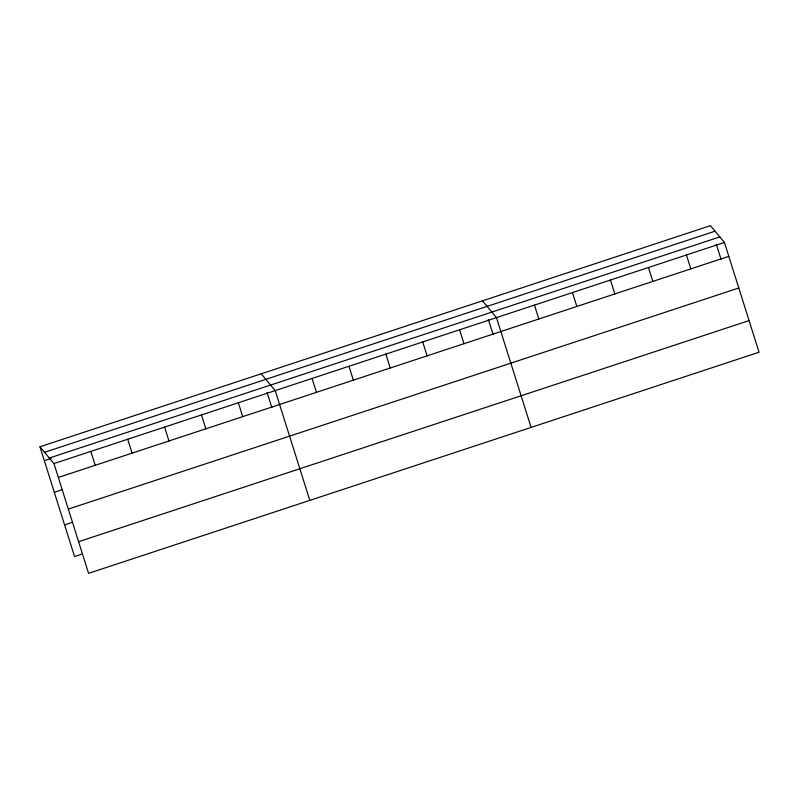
<?xml version="1.0" encoding="UTF-8"?>
<svg xmlns="http://www.w3.org/2000/svg" width="799" height="799" viewBox="0 0 799 799"><rect width="100%" height="100%" fill="white"/><g stroke="black" fill="none" stroke-linecap="round" stroke-linejoin="round"><path stroke-width="1.2" d="M39.95 446.771L710.431 225.658L724.433 242.447L759.05 352.229L88.569 573.342L53.952 463.57L39.95 446.771L74.567 556.553L82.627 553.897M44.574 452.314L715.055 231.191M49.328 458.027L719.819 236.904M44.335 460.673L51.246 458.396M53.952 463.57L724.433 242.447M58.337 477.462L728.818 256.349M54.312 492.314L62.372 489.657M68.315 509.103L738.795 287.99M64.589 524.913L72.659 522.256M78.592 541.702L749.072 320.589M482.466 300.833L496.469 317.622L531.085 427.405M261.213 373.802L275.216 390.591L309.822 500.374M716.294 244.244L721.097 259.475M686.441 254.971L690.825 268.873M648.448 267.505L652.833 281.408M610.456 280.03L614.84 293.932M572.464 292.564L576.848 306.466M534.461 305.098L538.846 319.001M488.329 319.42L493.133 334.661M459.595 329.787L463.979 343.69M422.721 341.952L427.105 355.855M385.847 354.107L390.222 368.009M348.963 366.272L353.348 380.174M312.089 378.436L316.474 392.339M267.066 392.389L271.87 407.63M238.332 402.756L242.716 416.659M201.458 414.921L205.842 428.823M164.584 427.075L168.969 440.978M127.71 439.24L132.095 453.143M90.826 451.405L95.211 465.308"/></g></svg>
